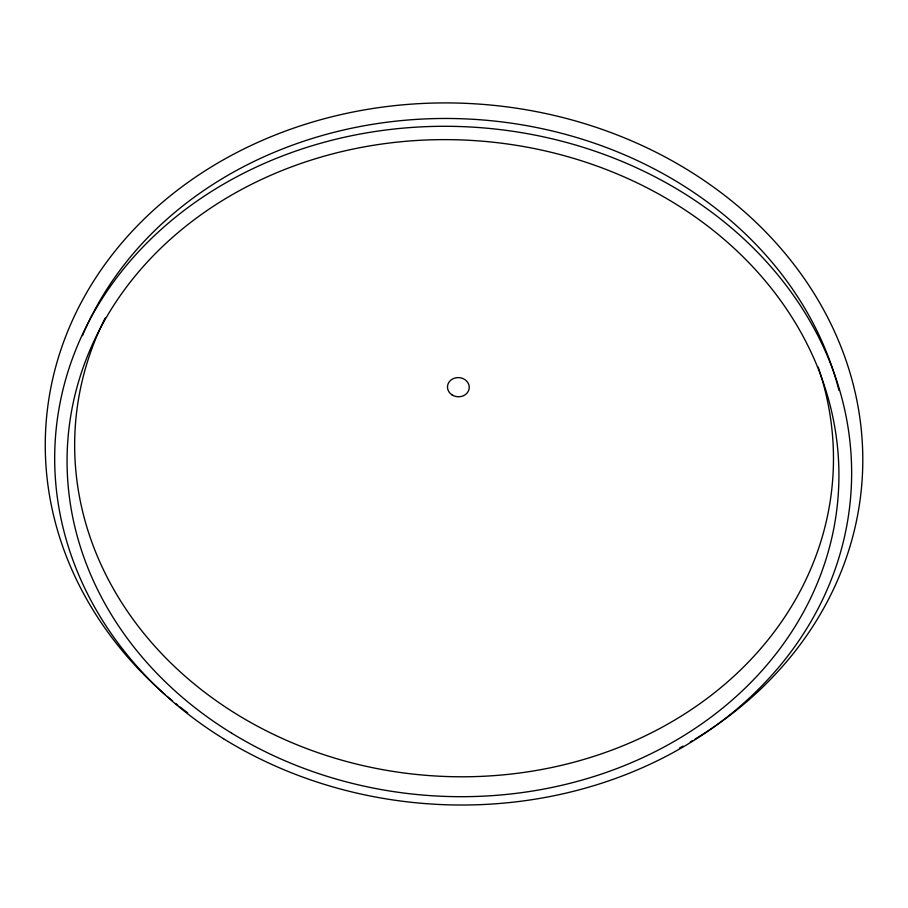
<?xml version="1.0" encoding="UTF-8"?>
<svg xmlns="http://www.w3.org/2000/svg" width="908" height="908" viewBox="0 0 908 908"><rect width="100%" height="100%" fill="white"/><g stroke="black" fill="none" stroke-linecap="round" stroke-linejoin="round"><path stroke-width="1.36" d="M165.12 694.586A409.009 349.308 3.8 0 1 180.193 188.104A409.009 349.308 3.8 0 1 771.278 237.782A409.009 349.308 3.8 0 1 695.017 739.135M692.645 740.553A409.009 349.308 3.8 0 1 690.262 741.972M683.054 746.115A409.009 349.308 3.8 0 1 679.411 748.124M187.684 712.871A409.009 349.308 3.8 0 1 180.011 706.946M177.843 705.221A409.009 349.308 3.8 0 1 175.687 703.484M172.486 700.851A409.009 349.308 3.8 0 1 167.208 696.402M818.187 367.093A379.635 324.633 3.8 0 1 431.436 775.738A379.635 324.633 3.8 0 1 105.237 317.925M82.492 335.62A394.492 336.732 3.8 0 1 478.913 119.674A394.492 336.732 3.8 0 1 838.981 390.429M223.527 738.737A398.737 339.093 3.8 0 0 850.013 503.599A398.737 339.093 3.8 0 0 285.929 154.621A398.737 339.093 3.8 0 0 223.527 738.737M231.79 733.244A386.161 328.253 3.8 0 0 837.471 503.679A386.161 328.253 3.8 0 0 289.709 167.549A386.161 328.253 3.8 0 0 231.79 733.244M451.991 394.866A10.896 9.591 3.8 0 0 469.198 388.318A10.896 9.591 3.8 0 0 453.909 378.364A10.896 9.591 3.8 0 0 451.991 394.866"/></g></svg>
